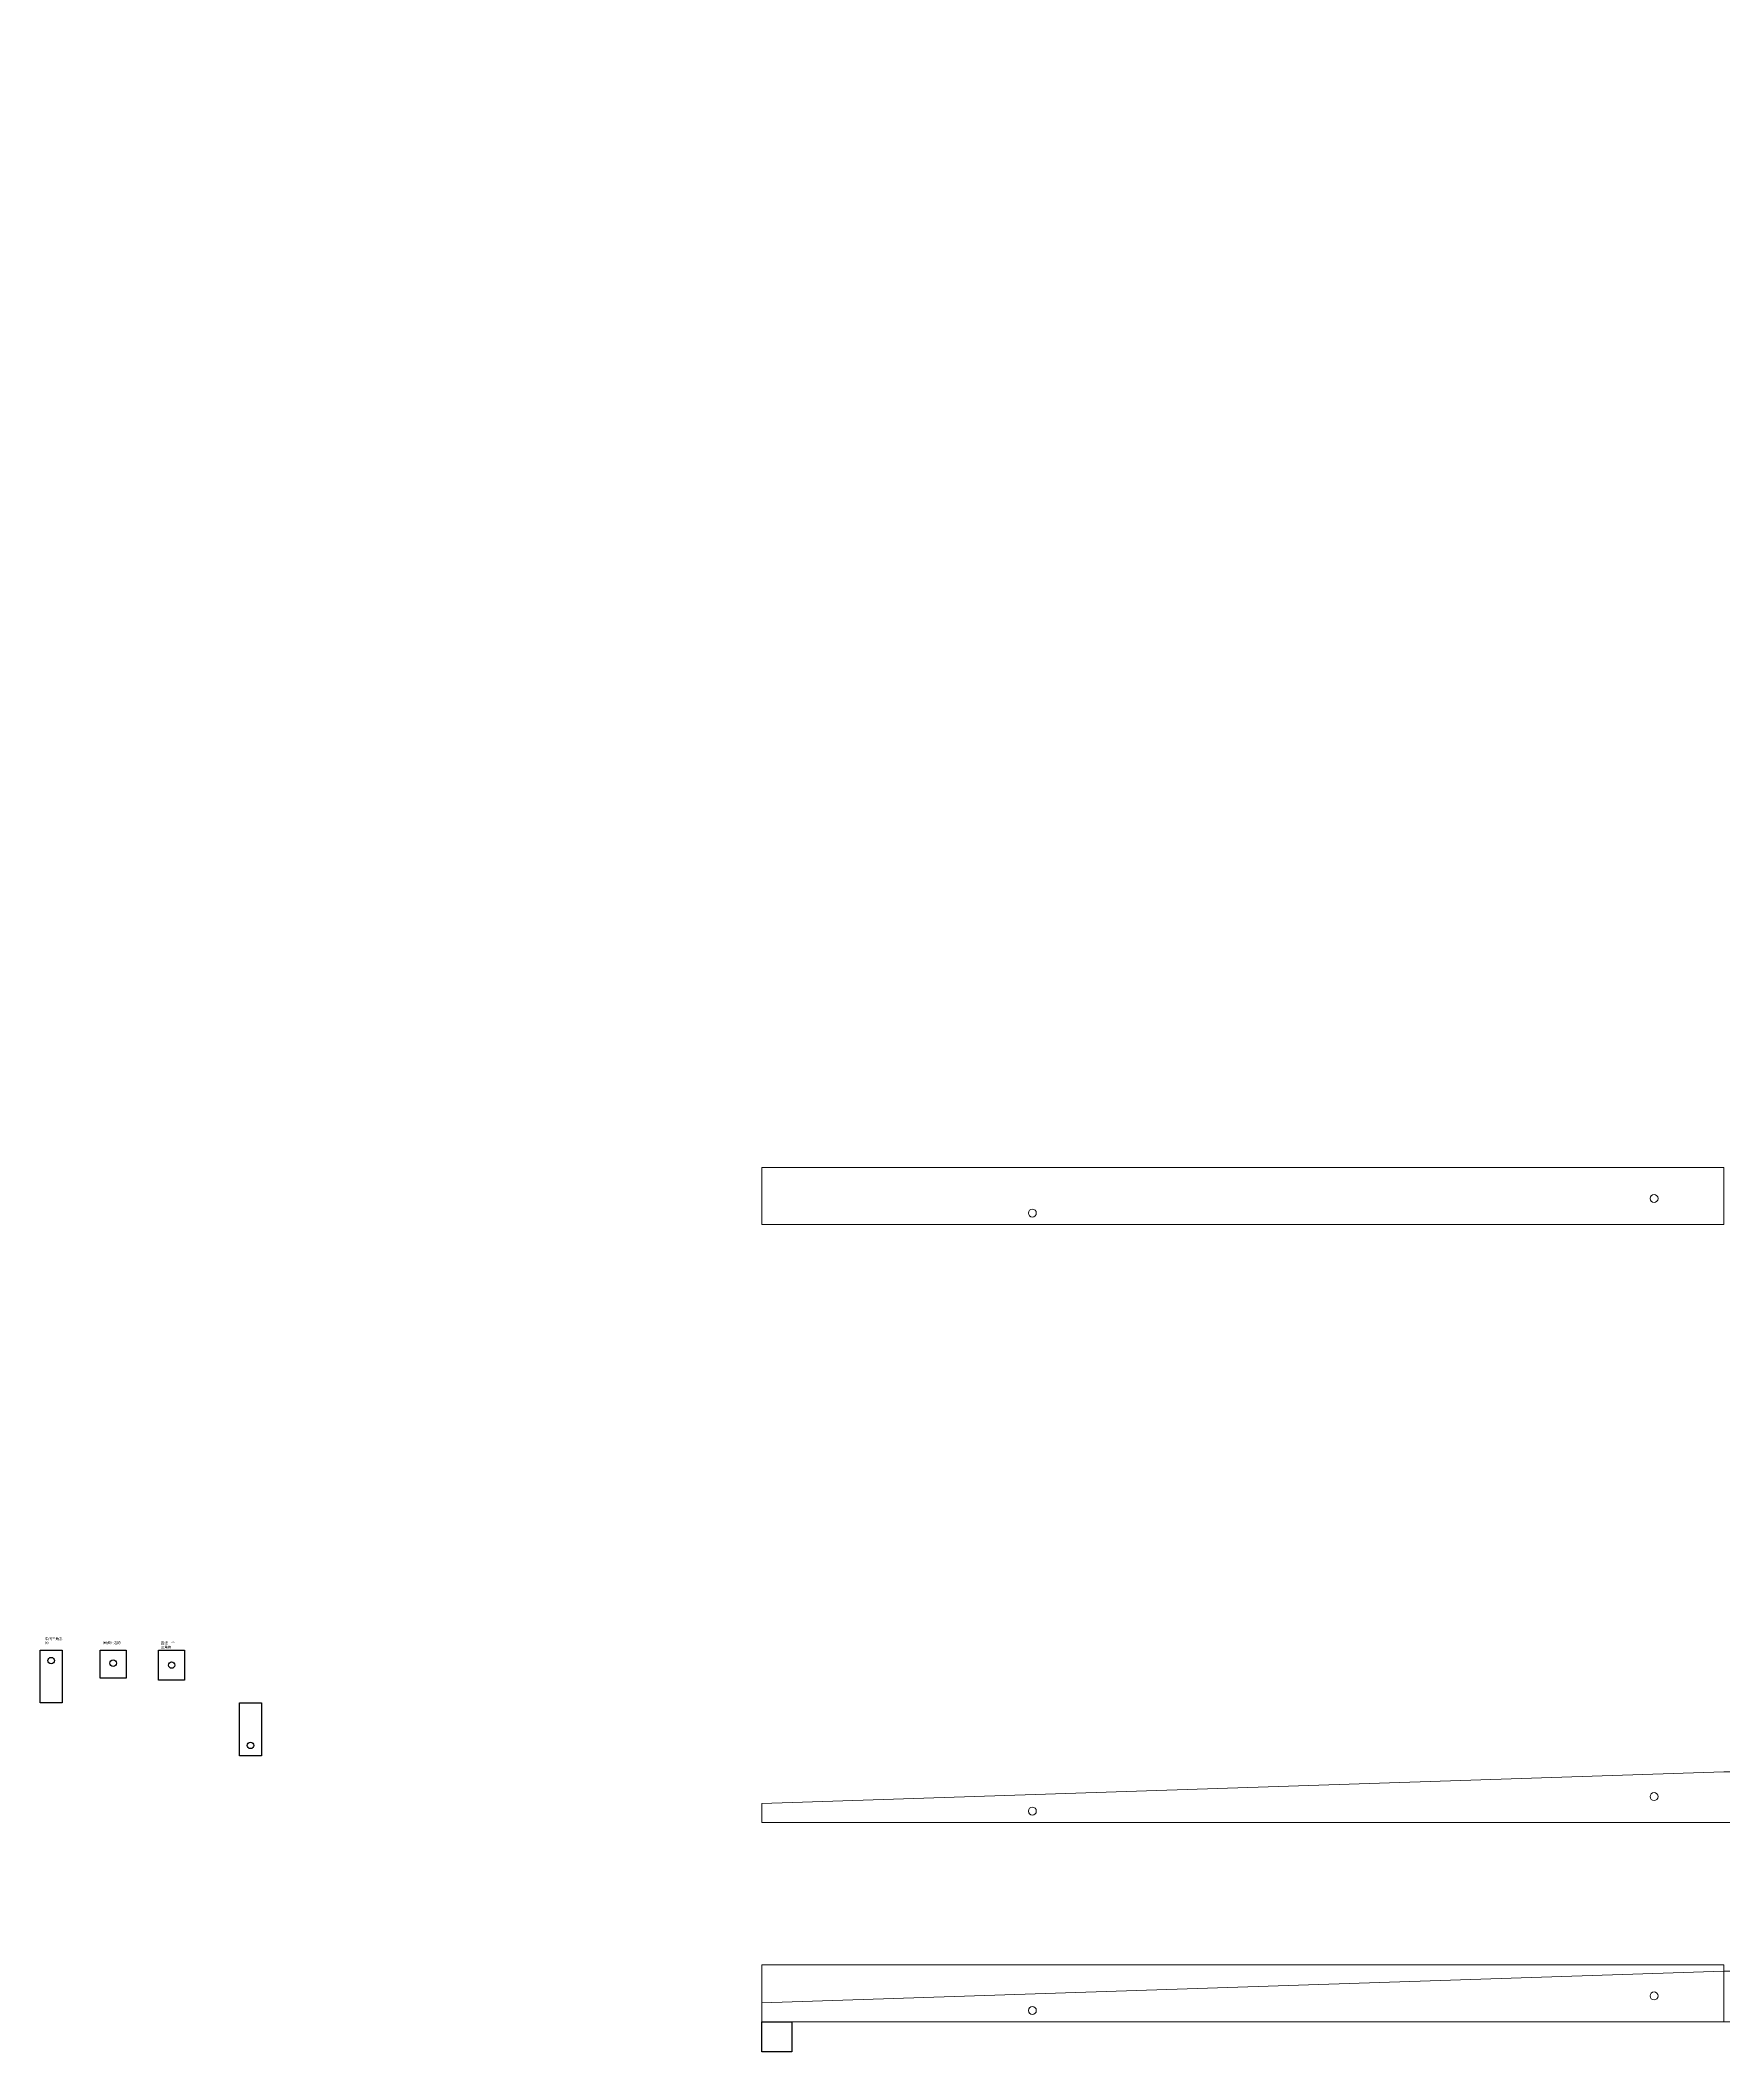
# Model space of a CAD drawing. Header units: millimetres. Extents: x -5533 to 28368, y -10878 to 14029.
# Drawn here: x -724 to 965, y 9970 to 11988 of the extents above; entities that cross this region are included whole.
import ezdxf

# ---------------------------------------------------------------- set-up
doc = ezdxf.new("R2010")
doc.units = ezdxf.units.MM
doc.layers.add('newTrack', color=7, linetype='Continuous', lineweight=20)
doc.layers.add('registration marking', color=7, linetype='Continuous', lineweight=20)
doc.styles.get("Standard").update_dxf_attribs({"font": 'arial.ttf'})

# ---------------------------------------------------------------- blocks, each defined once
blk = doc.blocks.new('01A')
at = {"layer": 'newTrack'}
for p, q in [((0, 19), (965.2, 50.8)), ((965.2, 50.8), (1117.6, 50.8)), ((1117.6, 50.8), (1117.6, 0)), ((0, 0), (0, 19)), ((1117.6, 0), (0, 0))]:
    blk.add_line(p, q, dxfattribs=at)
for centre in [(984.2, 31.7), (1098.5, 31.8), (1041.4, 12.7)]:
    blk.add_circle(centre, 4, dxfattribs=at)
at = {"layer": 'registration marking', "color": 7, "transparency": 33554687}
for centre in [(895.2, 26), (271.4, 11.4)]:
    blk.add_circle(centre, 4, dxfattribs=at)
blk = doc.blocks.new('01B')
at = {"layer": 'newTrack'}
for p, q in [((0, 0), (0, 57.1)), ((0, 57.1), (965.2, 57.1)), ((965.2, 57.1), (965.2, 0)), ((965.2, 0), (965.2, 57.1)), ((965.2, 0), (0, 0))]:
    blk.add_line(p, q, dxfattribs=at)
at = {"layer": 'registration marking', "color": 7, "transparency": 33554687}
for centre in [(895.2, 26), (271.4, 11.4)]:
    blk.add_circle(centre, 4, dxfattribs=at)
blk = doc.blocks.new('3030挤压直角件')
blk.add_lwpolyline([(0, 53), (22, 53), (22, 0), (0, 0)], close=True)
blk.add_circle((11, 42.5), 3.25)
blk = doc.blocks.new('3030直角L型直接')
blk.add_lwpolyline([(0, 30), (26, 30), (26, 0), (0, 0)], close=True)
blk.add_circle((13, 15), 3.15)
blk = doc.blocks.new('3030圆弧外边直角')
blk.add_lwpolyline([(0, 0), (26, 0), (26, -28), (0, -28)], close=True)
blk.add_circle((13, -13), 3.25)

msp = doc.modelspace()

# ---------------------------------------------------------------- linework, layer by layer
msp.add_lwpolyline([(0, 10000), (30, 10000), (30, 9970), (0, 9970)], close=True)

# ---------------------------------------------------------------- block references
for name, p in [('01B', (0, 10800)), ('3030挤压直角件', (-724.1, 10319.9)), ('3030圆弧外边直角', (-663.9, 10372.9)), ('3030直角L型直接', (-605.3, 10342.9)), ('01A', (0, 10200)), ('01B', (0, 10000)), ('01A', (0, 10000))]:
    msp.add_blockref(name, p)
at = {"rotation": 180}
msp.add_blockref('3030挤压直角件', (-502.1, 10319.9), dxfattribs=at)

# ---------------------------------------------------------------- texts
at = {"char_height": 2.5, "attachment_point": 1}
for s, width, insert in [('{\\fSimSun|b0|i0|c134|p2;中间三角形的}', 19.246, (-719.3, 10385.5)), ('{\\fSimSun|b0|i0|c134|p2;圆弧外边的}', 17.282, (-661, 10381.6)), ('{\\fSimSun|b0|i0|c134|p2;直接一个三角的}', 16.998, (-603.1, 10381.2))]:
    msp.add_mtext_dynamic_manual_height_columns(s, width=width, gutter_width=12.5, heights=[0], dxfattribs=dict(at, insert=insert))

doc.saveas('drawing.dxf')
